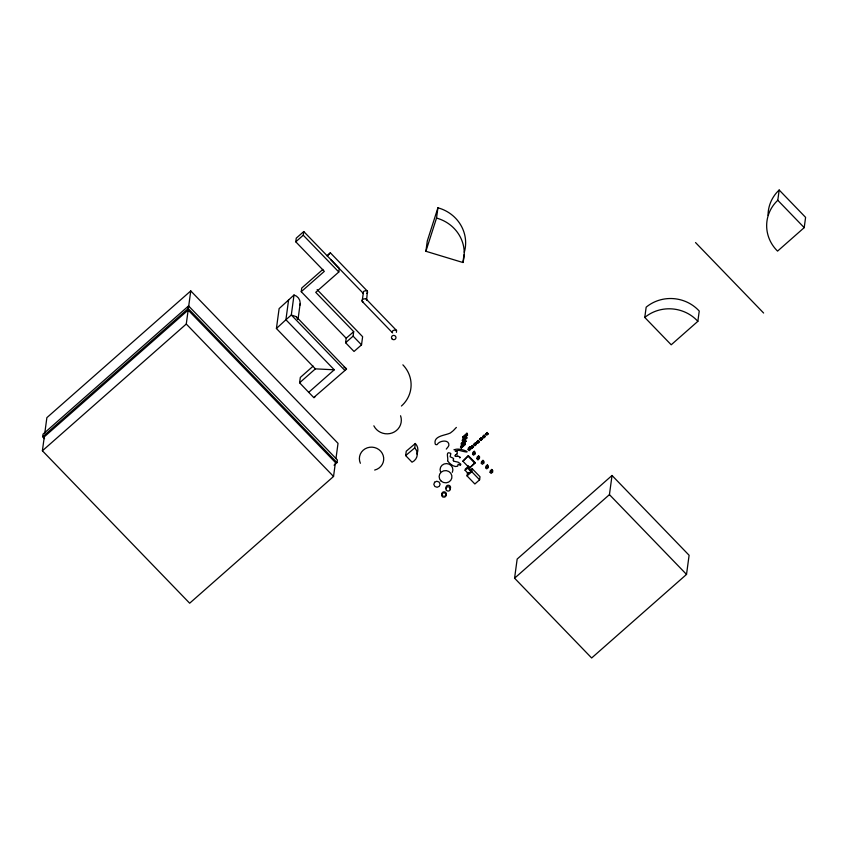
<?xml version="1.0" encoding="UTF-8"?>
<svg xmlns="http://www.w3.org/2000/svg" width="848" height="848" viewBox="0 0 848 848"><rect width="100%" height="100%" fill="white"/><g stroke="black" fill="none" stroke-linecap="round" stroke-linejoin="round"><path stroke-width="1.27" d="M460.04 457.358L459.828 457.962M330.36 252.863L327.084 255.905L330.317 252.778L367.417 291.182L366.59 300.181M367.417 291.182A4.431 2.396 -32.6 0 0 366.431 290.641L364.184 291.076A1.622 0.869 -32.6 0 0 363.495 291.648L362.149 301.358L392.603 332.904M363.082 292.496L363.336 293.44M44.531 438.66L42.697 436.752L43.047 434.123L188.574 305.927L337.377 459.955L337.016 462.595L334.048 465.213M42.4 450.776L44.287 436.826L188.161 310.092L335.426 462.52L333.54 476.47L189.666 603.214L42.4 450.776L186.274 324.031L188.161 310.092M44.817 432.915L46.873 417.651L190.758 290.917L338.023 443.345L335.956 458.609M42.697 436.752L188.214 308.566L188.574 305.927M188.521 307.453L190.758 290.917M313.166 366.124L300.319 377.445L299.598 382.787L308.704 392.327L334.271 369.802L315.403 368.859L276.416 328.505L279.109 308.619L294.012 295.009A8.586 8.194 7.7 0 1 299.81 305.322M345.602 342.74L346.207 338.246L301.241 291.701L324.328 271.371L295.772 241.807L296.259 238.15L303.754 231.546L339.306 268.35L338.808 272.007L315.732 292.337L353.701 331.642L353.097 336.137L345.602 342.74L354.029 351.464L361.524 344.86L362.626 336.709L317.131 289.624M288.617 299.757L285.914 319.749L276.416 328.505M294.012 295.009L291.309 315L285.914 319.749L334.271 369.802M295.772 241.807L303.255 235.214L303.754 231.546M301.241 291.701L301.74 288.034L322.897 269.399M298.03 319.378L300.118 303.913M463.973 254.813L462.923 262.509L425.897 251.284L427.286 241.012L437.918 207.802A37.641 35.913 7.7 0 1 464.312 252.248M425.897 251.284L436.529 218.074L437.918 207.802M415.319 443.493L414.725 447.892A9.508 9.074 7.7 0 1 412.033 462.192L405.662 455.599L406.256 451.2L415.319 443.493A9.508 9.074 7.7 0 1 416.771 453.977M460.528 447.235L460.655 446.26L464.64 442.751L465.276 444.522L461.291 448.03L460.528 447.235L464.503 443.727L464.64 442.751M461.28 444.066L461.407 443.08L465.393 439.571L466.029 441.352L462.043 444.861L461.28 444.066L465.266 440.557L465.393 439.571M461.291 448.03L463.019 445.656M462.33 440.621L462.467 439.646L466.146 436.402L466.782 438.172L463.103 441.416L462.33 440.621L466.018 437.377L466.146 436.402M462.785 437.706L462.923 436.731L466.909 433.222L467.545 434.992L463.559 438.501L462.785 437.706L466.771 434.197L466.909 433.222M462.043 444.861L462.181 443.875M463.103 441.416L463.231 440.441L466.919 437.197M463.559 438.501L465.287 436.126M462.881 461.195L468.382 455.652L475.007 462.51L474.901 463.305L469.506 468.064L462.881 461.195L468.382 455.652M465.117 470.333L465.298 469.05L467.81 466.835L471.117 470.269L470.947 471.541L468.435 473.756L465.117 470.333L467.64 468.117L467.81 466.835M468.149 449.599L468.361 447.988L469.792 446.726L470.831 447.808L470.619 449.408L469.188 450.67L468.149 449.599L469.58 448.338L469.792 446.726M470.301 470.354L472.198 468.69L480.01 476.777L479.597 479.809L474.869 483.985L467.047 475.898L467.46 472.855M471 447.076L472.484 445.433L473.47 446.896L472.039 448.157L471 447.076L472.484 445.433M468.435 473.756L468.605 472.474M472.039 448.157L473.523 446.504M469.506 468.064L475.007 462.51M472.537 454.136L472.76 452.535L474.191 451.274L475.23 452.355L475.007 453.956L473.576 455.217L472.537 454.136L473.968 452.885L474.191 451.274M473.852 444.564L475.336 442.921L476.322 444.384L474.891 445.645L473.852 444.564L475.336 442.921M474.891 445.645L476.375 443.992M467.047 475.898L471.785 471.721L472.198 468.69M476.703 442.052L478.187 440.409L479.173 441.872L477.742 443.133L476.703 442.052L478.187 440.409M477.742 443.133L479.226 441.479M476.936 458.683L477.148 457.083L478.579 455.821L479.618 456.892L479.396 458.503L477.965 459.764L476.936 458.683L478.357 457.422L478.579 455.821M479.703 439.412L481.187 437.769L482.173 439.232L480.742 440.494L479.703 439.412L481.187 437.769M477.965 459.764L478.187 458.153M480.742 440.494L482.215 438.84M482.692 436.784L484.176 435.13L485.162 436.593L483.731 437.854L482.692 436.784L484.176 435.13M483.731 437.854L485.215 436.211M481.325 463.231L481.537 461.63L482.968 460.369L484.007 461.439L483.795 463.05L482.364 464.312L481.325 463.231L482.756 461.969L482.968 460.369M485.692 434.144L487.165 432.491L488.151 433.953L486.72 435.215L485.692 434.144L487.165 432.491M485.713 467.778L485.936 466.177L487.367 464.916L488.406 465.987L488.183 467.598L486.752 468.849L485.713 467.778L487.144 466.517L487.367 464.916M490.112 472.325L490.324 470.725L491.755 469.463L492.794 470.534L492.571 472.135L491.14 473.396L490.112 472.325L491.543 471.064L491.755 469.463M514.577 578.198L517.163 559.055L612.033 475.484L689.106 555.27L686.52 574.414L591.65 657.984L514.577 578.198L609.436 494.628L612.033 475.484M644.777 317.449L646.165 307.177A37.641 35.913 7.7 0 1 699.24 311.057L697.851 321.328L671.213 344.797L644.777 317.449A37.641 35.913 7.7 0 1 697.851 321.328M777.786 200.287L779.174 190.016L805.6 217.374L804.211 227.635L777.563 251.114A37.641 35.913 7.7 0 1 777.786 200.287L804.211 227.635M457.019 453.934L457.199 452.864A11.459 10.929 7.7 0 0 457.199 452.493L456.924 451.496M361.99 300.552L362.414 299.694A1.622 0.869 -32.6 0 1 363.092 299.121L365.34 298.697A4.431 2.396 -32.6 0 1 366.325 299.238L366.601 299.832M367.682 292.125L367.258 292.973A1.622 0.869 -32.6 0 1 366.771 293.419M447.638 460.591C448.592 458.333 445.062 450.585 450.511 453.288A5.957 5.692 7.7 0 1 450.839 453.553L450.129 456.743L452.715 457.962A8.925 8.512 7.7 0 1 452.991 458.111C454.782 458.62 452.164 460.22 453.489 460.846M456.945 454.115L456.351 454.517A4.42 4.208 7.7 0 0 455.948 454.602M396.398 332.321L396.557 330.519L366.209 299.111M453.468 430.466L456.362 427.424M453.002 430.911L450.479 432.893A3.88 3.699 7.7 0 1 449.928 433.18C444.85 435.522 433.392 435.883 435.162 443.822A2.576 2.459 7.7 0 0 435.639 444.532L436.837 444.712A6.636 6.328 7.7 0 0 437.197 444.469C439.54 440.388 449.26 439.243 448.889 445.179A9.593 9.148 7.7 0 1 448.285 446.578L446.292 449.08M346.207 338.246L353.701 331.642M299.598 382.787L315.403 368.859M308.704 392.327L313.739 397.542L346.567 369.071L296.281 316.686L291.309 315L344.701 370.269M405.662 455.599L414.725 447.892M454.221 450.002L454.072 449.472M454.825 449.652C460.263 446.981 477 455.355 459.065 450.341A1.198 1.145 7.7 0 0 458.662 450.33L457.337 450.521A6.89 6.572 7.7 0 0 456.818 450.68L455.302 451.2L456.712 451.39M455.662 454.655L454.835 455.895L455.906 456.5M456.224 456.478L456.849 456.309M460.475 465.043L460.877 464.344A3.551 3.392 7.7 0 0 460.475 463.867L458.418 462.34A1.844 1.76 7.7 0 0 458.1 462.202L456.902 461.884A2.035 1.94 7.7 0 0 456.521 461.821L454.963 461.471M456.701 456.341L457.655 456.086M457.867 456.086L460.04 457.189M460.167 465.043L459.436 464.768M363.453 302.068L363.241 302.026A4.431 2.396 -32.6 0 1 362.255 301.496M454.698 461.397L453.701 460.994M343.991 367.301L346.461 368.615M459.224 464.683L458.058 464.322L457.793 465.912A3.222 3.074 7.7 0 1 457.538 466.22C454.21 467.746 449.525 463.633 447.596 460.867M695.53 242.56L763.613 313.029M609.436 494.628L686.52 574.414M330.731 259.689L363.463 293.567M303.255 235.214L338.808 272.007M487.123 432.883L488.151 433.953M484.123 435.522L485.162 436.593M482.745 436.391L483.784 437.462M481.134 438.162L482.173 439.232M479.756 439.031L480.784 440.101M478.134 440.79L479.173 441.872M476.756 441.67L477.795 442.741M466.771 434.197L467.545 434.992M475.283 443.303L476.322 444.384M473.905 444.182L474.944 445.253M466.018 437.377L466.782 438.172M472.431 445.825L473.47 446.896M462.923 436.731L463.686 437.526M465.266 440.557L466.029 441.352M471.053 446.695L472.092 447.765M469.58 448.338L470.619 449.408M473.968 452.885L475.007 453.956M478.357 457.422L479.396 458.503M482.756 461.969L483.795 463.05M487.144 466.517L488.183 467.598M491.543 471.064L492.571 472.135M464.503 443.727L465.276 444.522M353.097 336.137L361.524 344.86M468.276 456.447L474.901 463.305M467.958 465.552L469.612 467.259M471.785 471.721L479.597 479.809M467.64 468.117L470.947 471.541M188.214 308.566L337.016 462.595M186.274 324.031L333.54 476.47M296.281 316.686L297.86 319.548M392.242 332.342L392.635 330.985A1.622 0.869 -32.6 0 1 393.324 330.413L395.571 329.989A4.431 2.396 -32.6 0 1 396.557 330.519M442.243 495.19A2.258 2.152 7.7 0 1 442.942 492.094A2.258 2.152 7.7 0 1 446.112 493.059A2.258 2.152 7.7 0 1 444.871 495.985M443.101 495.889A2.258 2.152 7.7 0 1 442.709 495.656M446.334 488.395A2.258 2.152 7.7 0 1 447.087 485.586A2.258 2.152 7.7 0 1 450.087 486.095A2.258 2.152 7.7 0 1 449.853 488.989M400.563 415.764A14.448 13.791 7.7 0 1 392.317 432.893A14.448 13.791 7.7 0 1 373.851 425.813M360.379 463.273A12.19 11.628 7.7 0 1 367.269 447.829A12.19 11.628 7.7 0 1 383.148 455.365A12.19 11.628 7.7 0 1 374.668 470.057M402.885 364.841A30.517 29.118 7.7 0 1 401.422 406.022M436.529 218.074A37.641 35.913 7.7 0 1 462.923 262.509M314.703 396.588A8.586 1.982 48.6 0 1 313.739 397.542M440.536 471.933A6.424 6.127 7.7 0 1 446.62 463.58A6.424 6.127 7.7 0 1 452.323 472.315M768.044 215.254A37.641 35.913 7.7 0 1 779.174 190.016M434.611 482.236L433.816 484.399L434.865 486.487L437.144 487.271L439.317 486.296L440.112 484.123L439.063 482.035L436.784 481.251L434.611 482.236M446.461 490.367A2.258 2.152 7.7 0 0 450.267 489.572A2.258 2.152 7.7 0 0 447.606 486.816A2.258 2.152 7.7 0 0 446.461 490.367M442.455 496.631A2.258 2.152 7.7 0 0 446.143 495.465A2.258 2.152 7.7 0 0 443.207 492.974A2.258 2.152 7.7 0 0 442.455 496.631M441.183 481.155A6.424 6.127 7.7 0 0 451.793 478.145A6.424 6.127 7.7 0 0 443.642 470.831A6.424 6.127 7.7 0 0 441.183 481.155M392.327 339.211A2.258 2.152 7.7 0 0 395.952 337.875A2.258 2.152 7.7 0 0 392.889 335.532A2.258 2.152 7.7 0 0 392.327 339.211"/></g></svg>
